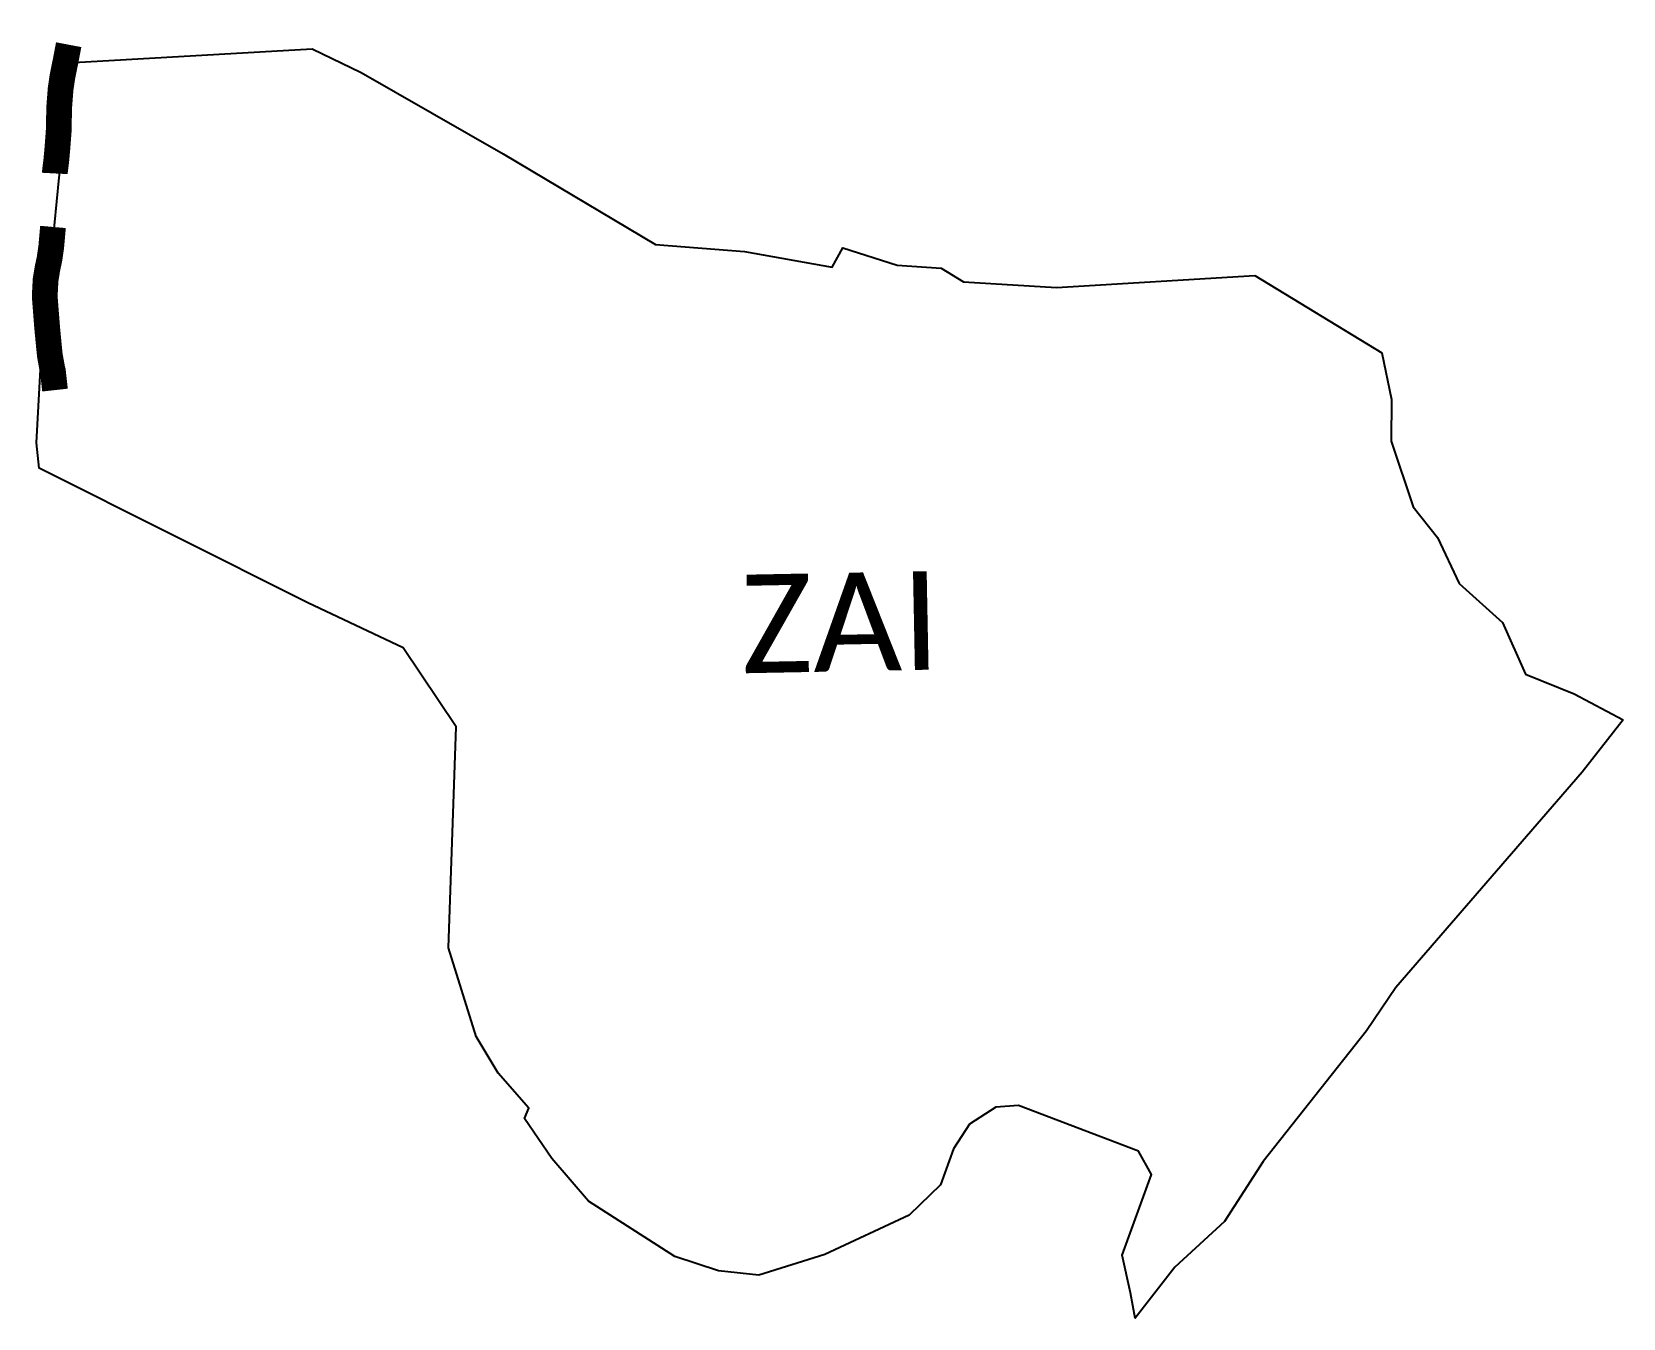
# Model space of a CAD drawing. Header units: metres. Extents: x 263440 to 266532, y 2225575 to 2228076.
import ezdxf

# ---------------------------------------------------------------- set-up
doc = ezdxf.new("R2010")
doc.units = ezdxf.units.M
doc.header["$MEASUREMENT"] = 0
for name, color, linetype in [('ARTIFICIALLY PROTECTED', 1, 'Continuous'), ('village', 3, 'Continuous'), ('VILLAGE NAME', 250, 'Continuous')]:
    doc.layers.add(name, color=color, linetype=linetype)
doc.styles.get("Standard").update_dxf_attribs({"font": 'arial.ttf'})

msp = doc.modelspace()

# ---------------------------------------------------------------- linework, layer by layer
at = {"layer": 'ARTIFICIALLY PROTECTED', "const_width": 50, "flags": 128}
for points in [[(263511.4, 2228050.5), (263505.7, 2228020.5), (263499.3, 2227988.9), (263495.7, 2227964.8), (263493.1, 2227930.9), (263492.5, 2227908.8), (263491.9, 2227881.4), (263489.3, 2227847.5), (263487.3, 2227825.5), (263484.4, 2227802.2), (263484.3, 2227800.3)], [(263480.9, 2227696.3), (263477.5, 2227658), (263474.1, 2227634.3), (263470, 2227614.9), (263466.5, 2227593.5), (263464.8, 2227561.6), (263469.6, 2227499.8), (263472.9, 2227465.3), (263474.8, 2227446.6), (263479.4, 2227421.1), (263480.7, 2227416.1), (263484.8, 2227379.2)]]:
    msp.add_lwpolyline(points, dxfattribs=at)
at = {"layer": 'village'}
msp.add_lwpolyline([(265431, 2227578.8), (265816.3, 2227601.7)], dxfattribs=at)
at = {"layer": 'village', "color": 3}
for points in [[(266532.2, 2226738.1, 0), (266452.4, 2226636.6, 0), (266090.3, 2226217.9, 0), (266033.3, 2226134.2, 0), (265832.4, 2225880.2, 0), (265757.6, 2225763.1, 0), (265661.1, 2225674.4, 0), (265584, 2225575.5, 0), (265574.5, 2225624.9, 0), (265558.3, 2225697.7, 0), (265615.6, 2225854.4, 0), (265590.1, 2225899.9, 0), (265357, 2225988.5, 0), (265312.8, 2225985.4, 0), (265261.7, 2225952.3, 0), (265230.7, 2225904.6, 0), (265205.6, 2225834.6, 0), (265144.7, 2225775.7, 0), (264981, 2225699.3, 0), (264852.6, 2225659.3, 0), (264774.4, 2225667.5, 0), (264689.3, 2225695.3, 0), (264521.5, 2225802.6, 0), (264450.2, 2225886.1, 0), (264397.3, 2225963.3, 0), (264405.6, 2225983.4, 0), (264346.3, 2226051.4, 0), (264303, 2226123.1, 0), (264249.6, 2226295, 0), (264264.3, 2226724.6, 0), (264161.2, 2226878.6, 0), (263976.3, 2226966, 0), (263454.1, 2227227.7, 0), (263448.9, 2227276.7, 0), (263456.9, 2227419, 0), (263492.8, 2227792.4, 0), (263521.7, 2228016, 0), (263984.5, 2228042.2, 0), (264079.6, 2227996.4, 0), (264355.6, 2227838.5, 0), (264651.7, 2227662.3, 0), (264824.4, 2227648.7, 0), (264994.9, 2227618.4, 0), (265015.9, 2227655.9, 0), (265121.5, 2227622.3, 0), (265206.9, 2227616.2, 0), (265250, 2227589.8, 0), (265431, 2227578.8, 0)], [(265816.3, 2227601.7, 0), (266063.3, 2227451.5, 0), (266082.3, 2227360.9, 0), (266081.3, 2227280.2, 0), (266124, 2227152.6, 0), (266171.7, 2227092.5, 0), (266213.8, 2227003.4, 0), (266297.6, 2226927.4, 0), (266342.1, 2226827, 0), (266436.7, 2226789.1, 0), (266532.2, 2226738.1, 0)]]:
    msp.add_polyline3d(points, dxfattribs=at)

# ---------------------------------------------------------------- texts
at = {"layer": 'VILLAGE NAME', "insert": (264815.5, 2227020.2), "char_height": 191.456, "attachment_point": 1, "rotation": 1.1028}
msp.add_mtext_dynamic_manual_height_columns('{\\fCalibri|b0|i0|c0|p34;ZAI}', width=161.46, gutter_width=957.3, heights=[0], dxfattribs=at)

doc.saveas('drawing.dxf')
